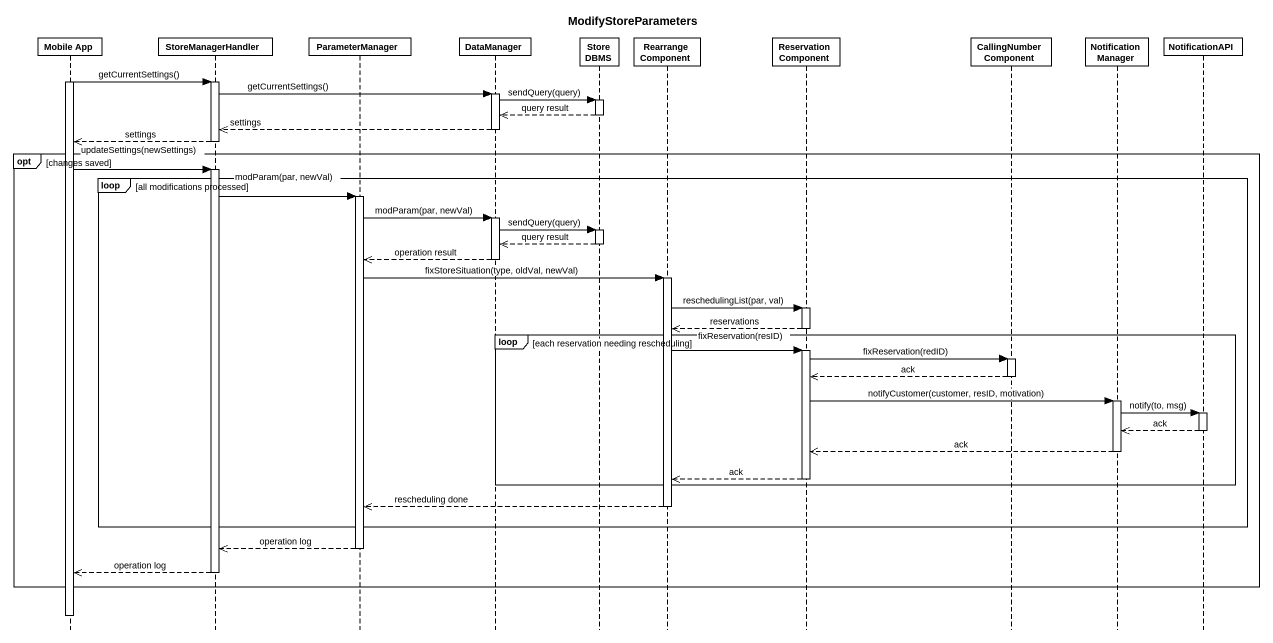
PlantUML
@startuml
title ModifyStoreParameters
hide footbox
participant "Mobile App" as Mobile_App
participant StoreManagerHandler
participant ParameterManager
participant DataManager
participant "Store DBMS" as Store_DBMS
participant "Rearrange Component" as Rearrange_Component
participant "Reservation Component" as Reservation_Component
participant "CallingNumber Component" as CallingNumber_Component
participant "Notification Manager" as Notification_Manager
participant NotificationAPI

activate Mobile_App
Mobile_App -> StoreManagerHandler : getCurrentSettings()
activate StoreManagerHandler
StoreManagerHandler -> DataManager : getCurrentSettings()
activate DataManager
DataManager -> Store_DBMS : sendQuery(query)
activate Store_DBMS
Store_DBMS -->> DataManager : query result
deactivate Store_DBMS
DataManager -->> StoreManagerHandler : settings
deactivate DataManager
StoreManagerHandler -->> Mobile_App : settings
deactivate StoreManagerHandler
opt changes saved
  Mobile_App -> StoreManagerHandler : updateSettings(newSettings)
  activate StoreManagerHandler
  loop all modifications processed
    StoreManagerHandler -> ParameterManager : modParam(par, newVal)
    activate ParameterManager
    ParameterManager -> DataManager : modParam(par, newVal)
    activate DataManager
    DataManager -> Store_DBMS : sendQuery(query)
    activate Store_DBMS
    Store_DBMS -->> DataManager : query result
    deactivate Store_DBMS
    DataManager -->> ParameterManager : operation result
    deactivate DataManager
    ParameterManager -> Rearrange_Component : fixStoreSituation(type, oldVal, newVal)
    activate Rearrange_Component
    Rearrange_Component -> Reservation_Component : reschedulingList(par, val)
    activate Reservation_Component
    Reservation_Component -->> Rearrange_Component : reservations
    deactivate Reservation_Component
    loop each reservation needing rescheduling
      Rearrange_Component -> Reservation_Component : fixReservation(resID)
      activate Reservation_Component
      Reservation_Component -> CallingNumber_Component : fixReservation(redID)
      activate CallingNumber_Component
      CallingNumber_Component -->> Reservation_Component : ack
      deactivate CallingNumber_Component
      Reservation_Component -> Notification_Manager : notifyCustomer(customer, resID, motivation)
      activate Notification_Manager
      Notification_Manager -> NotificationAPI : notify(to, msg)
      activate NotificationAPI
      NotificationAPI -->> Notification_Manager : ack
      deactivate NotificationAPI
      Notification_Manager -->> Reservation_Component : ack
      deactivate Notification_Manager
      Reservation_Component -->> Rearrange_Component : ack
      deactivate Reservation_Component
    end
    Rearrange_Component -->> ParameterManager : rescheduling done
    deactivate Rearrange_Component
  end
  ParameterManager -->> StoreManagerHandler : operation log
  deactivate ParameterManager
  StoreManagerHandler -->> Mobile_App : operation log
  deactivate StoreManagerHandler
end
deactivate Mobile_App
@enduml
